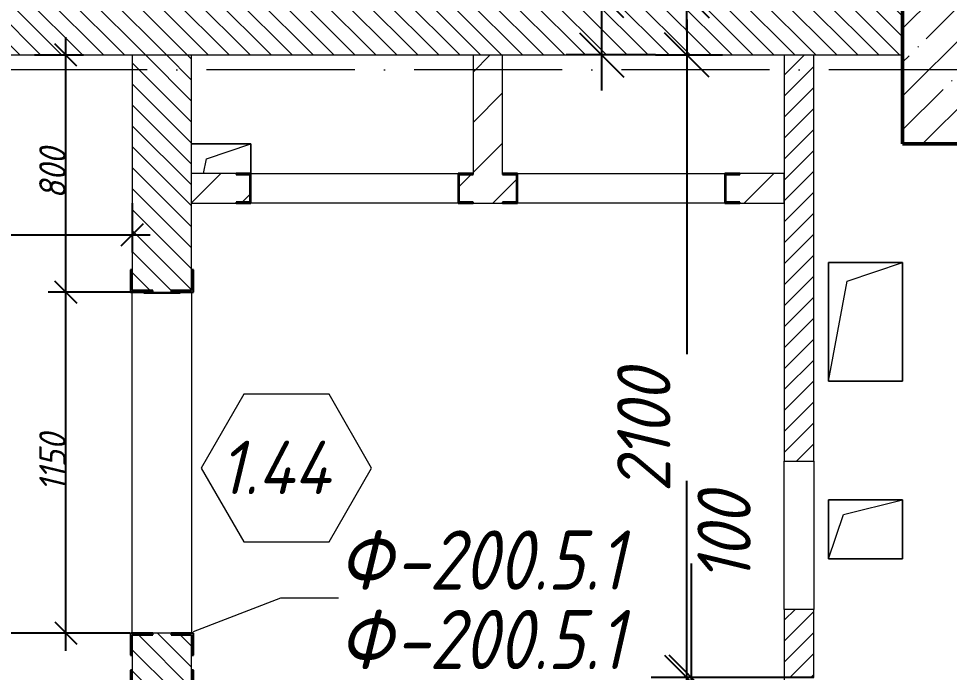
# Model space of a CAD drawing. Header units: millimetres. Extents: x -401725 to 250493, y 305116 to 802890.
# Drawn here: x -172934 to -169793, y 619265 to 621470 of the extents above; entities that cross this region are included whole.
import ezdxf

# ---------------------------------------------------------------- set-up
doc = ezdxf.new("R2010")
doc.units = ezdxf.units.MM
doc.linetypes.add('50_200_ШТРИХ_1Т_ш5_п1_п1_', pattern=[700, 500, -100, 0, -100])
for name, color, linetype, lineweight in [('A-____-____-DIMS', 7, 'Continuous', 9), ('A-DOOR-____-IDEN', 7, 'Continuous', 9), ('A-FLOR-____-OTLN', 7, 'Continuous', 9), ('A-GENM-____-IDEN', 7, 'Continuous', 9), ('A-GENM-____-MCUT', 7, 'Continuous', 25), ('A-GENM-____-OTLN', 7, 'Continuous', 9), ('A-GENM-____-OTLN-1', 7, 'Continuous', 25), ('A-WALL-FNSH-MCUT-1', 7, 'Continuous', 9), ('S-COLS-____-MCUT', 7, 'Continuous', 50), ('S-COLS-____-OTLN', 7, 'Continuous', 9), ('S-GRID-____-OTLN-1', 7, '50_200_ШТРИХ_1Т_ш5_п1_п1_', 9)]:
    doc.layers.add(name, color=color, linetype=linetype, lineweight=lineweight)
for name, color, linetype, lineweight, true_color in [('A-WALL-____-MCUT-4', 7, 'Continuous', 13, 0x000000), ('A-WALL-____-PATT-3', 9, 'Continuous', 9, 0x808080), ('A-WALL-____-PATT-4', 9, 'Continuous', 9, 0x808080), ('A-WALL-____-PATT-5', 7, 'Continuous', 9, 0x000000), ('A-WALL-FNSH-MCUT-2', 7, 'Continuous', 13, 0x000000), ('I-WALL-____-OTLN-1', 7, 'Continuous', 9, 0x000000), ('I-WALL-____-OTLN-2', 7, 'Continuous', 9, 0x000000), ('I-WALL-____-OTLN-3', 7, 'Continuous', 9, 0x000000)]:
    doc.layers.add(name, color=color, linetype=linetype, lineweight=lineweight, true_color=true_color)
doc.styles.add('ISOCPEUR_I_10', font='isocpeui.ttf', dxfattribs={"width": 0.9, "height": 180})
doc.styles.add('ISOCPEUR_I_14', font='isocpeui.ttf', dxfattribs={"width": 0.9, "height": 180})
doc.styles.add('ISOCPEUR_I_2', font='isocpeui.ttf', dxfattribs={"width": 0.85, "height": 2.3})
doc.styles.add('ISOCPEUR_I_7', font='isocpeui.ttf', dxfattribs={"width": 0.9, "height": 90})
doc.dimstyles.new('ISO-1_8_0_9К_СРЕДНИЙ_Кладочные_2', dxfattribs={"dimscale": 304.8, "dimtxt": 89.638306, "dimasz": 0.246063, "dimexe": 0.19685, "dimexo": 0, "dimgap": 0, "dimtad": 1, "dimdec": 3, "dimrnd": 0.001, "dimdsep": 46, "dimtxsty": 'ISOCPEUR_I_7', "dimblk1": 'OBLIQUE', "dimblk2": 'OBLIQUE', "dimsah": 1, "dimcen": 0.09, "dimdle": 0.19685, "dimazin": 0, "dimtfac": 1, "dimtdec": 4, "dimtix": 1, "dimtmove": 1, "dimatfit": 3, "dimfxl": 1, "dimtvp": 1, "dimtolj": 1, "dimtzin": 0, "dimarcsym": 2})
doc.dimstyles.new('ISO-1_8_0_9К_СРЕДНИЙ_Кладочные_3', dxfattribs={"dimscale": 304.8, "dimtxt": 179.276612, "dimasz": 0.492126, "dimexe": 0.393701, "dimexo": 0, "dimgap": 0, "dimtad": 1, "dimdec": 3, "dimrnd": 0.001, "dimdsep": 46, "dimtxsty": 'ISOCPEUR_I_10', "dimblk1": 'OBLIQUE', "dimblk2": 'OBLIQUE', "dimsah": 1, "dimcen": 0.09, "dimdle": 0.393701, "dimazin": 0, "dimtfac": 1, "dimtdec": 4, "dimtix": 1, "dimtmove": 0, "dimatfit": 3, "dimfxl": 1, "dimtvp": 1, "dimtolj": 1, "dimtzin": 0, "dimarcsym": 2})
doc.dimstyles.new('ISO-1_8_0_9К_СРЕДНИЙ_Кладочные_4', dxfattribs={"dimscale": 304.8, "dimtxt": 179.276612, "dimasz": 0.492126, "dimexe": 0.393701, "dimexo": 0, "dimgap": 0, "dimtad": 1, "dimdec": 3, "dimrnd": 0.001, "dimdsep": 46, "dimtxsty": 'ISOCPEUR_I_10', "dimblk1": 'OBLIQUE', "dimblk2": 'OBLIQUE', "dimsah": 1, "dimcen": 0.09, "dimdle": 0.393701, "dimazin": 0, "dimtfac": 1, "dimtdec": 4, "dimtix": 1, "dimtmove": 1, "dimatfit": 3, "dimfxl": 1, "dimtvp": 1, "dimtolj": 1, "dimtzin": 0, "dimarcsym": 2})
pattern_1 = [(135, (-175000.736, 544716.51), (-35.35534, -35.35534), [])]
pattern_2 = [(45, (-175000.74, 544716.51), (-84.85281, 84.85281), [])]

# ---------------------------------------------------------------- blocks, each defined once
blk = doc.blocks.new('BSC_Колонна _Прямоугольная - 500х500-V40-АР1_Кладочный план 1 этажа в осях 1-64_Ю-ЯЯ')
at = {"layer": 'S-COLS-____-OTLN'}
h = blk.add_hatch(dxfattribs=at)
h.set_pattern_fill('FP_39', color=256, style=0, pattern_type=2)
h.set_pattern_definition([(45, (-5300, -76581.04), (-114.04925, 114.04925), []), (45, (-5185.95, -76581.04), (-114.04925, 114.04925), [201.613, -40.323, 3.353, -36.97])])
h.paths.add_polyline_path([(-250, -250), (250, -250), (250, 250), (-250, 250), (-250, 17.7)], flags=0)
at = {"layer": 'S-COLS-____-MCUT'}
for p, q in [((250, 250), (-250, 250)), ((-250, 250), (-250, -250)), ((250, -250), (250, 250)), ((-250, -250), (250, -250))]:
    blk.add_line(p, q, dxfattribs=at)
blk = doc.blocks.new('Фахверк_СКБ_Уголок - 200_4010_1-27904896-АР1_Кладочный план 1 этажа в осях 1-64_Ю-ЯЯ')
at = {"layer": 'A-GENM-____-MCUT'}
for p, q in [((200, 156), (125, 156)), ((125, 156), (125, 81)), ((131, 81), (131, 150)), ((131, 150), (200, 150)), ((200, 150), (200, 156)), ((125, 81), (131, 81)), ((131, 19), (125, 19)), ((125, 19), (125, -56)), ((131, -50), (131, 19)), ((125, -56), (200, -56)), ((200, -50), (131, -50)), ((200, -56), (200, -50))]:
    blk.add_line(p, q, dxfattribs=at)
blk = doc.blocks.new('154_Стойка_СКБ_Уголок - СМ-2230_200-28216496-АР1_Кладочный план 1 этажа в осях 1-64_Ю-ЯЯ')
at = {"layer": 'A-GENM-____-MCUT'}
for p, q in [((125, 156), (125, 81)), ((200, 156), (125, 156)), ((131, 81), (131, 150)), ((131, 150), (200, 150)), ((200, 150), (200, 156)), ((125, 81), (131, 81)), ((131, 19), (125, 19)), ((125, 19), (125, -56)), ((131, -50), (131, 19)), ((125, -56), (200, -56)), ((200, -50), (131, -50)), ((200, -56), (200, -50))]:
    blk.add_line(p, q, dxfattribs=at)
blk = doc.blocks.new('Стойка_Влож_Полоса боковая - Полоса-28213942-АР1_Кладочный план 1 этажа в осях 1-64_Ю-ЯЯ')
at = {"layer": 'A-GENM-____-OTLN'}
for p, q in [((-5, 60), (0, 60)), ((-5, -60), (-5, 60)), ((0, 31), (0, -31)), ((0, -60), (-5, -60))]:
    blk.add_line(p, q, dxfattribs=at)
blk = doc.blocks.new('AR_Отверстие прямоугольное _в плите_ - AR_Отверстие прямоугольное _в плите_-V188-АР1_Кладочный план 1 этажа в осях 1-64_Ю-ЯЯ')
at = {"layer": 'A-GENM-____-OTLN'}
for p, q in [((125, 100), (-125, 100)), ((-125, 100), (-125, -100)), ((-75, 50), (125, 100)), ((125, -100), (125, 100)), ((-125, -100), (-75, 50)), ((-125, -100), (125, -100))]:
    blk.add_line(p, q, dxfattribs=at)
blk = doc.blocks.new('AR_Отверстие прямоугольное _в плите_ - AR_Отверстие прямоугольное _в плите_-V198-АР1_Кладочный план 1 этажа в осях 1-64_Ю-ЯЯ')
at = {"layer": 'A-GENM-____-OTLN'}
for p, q in [((125, 200), (-125, 200)), ((-125, 200), (-125, -200)), ((-62.5, 137.5), (125, 200)), ((125, -200), (125, 200)), ((-125, -200), (-62.5, 137.5)), ((-125, -200), (125, -200))]:
    blk.add_line(p, q, dxfattribs=at)
blk = doc.blocks.new('AR_Отверстие прямоугольное _в плите_ - AR_Отверстие прямоугольное _в плите_-30512088-АР1_Кладочный план 1 этажа в осях 1-64_Ю-ЯЯ')
at = {"layer": 'A-GENM-____-OTLN'}
for p, q in [((100, 150), (-100, 150)), ((-50, 100), (100, 150)), ((100, 50), (100, 150)), ((-60, 50), (-50, 100))]:
    blk.add_line(p, q, dxfattribs=at)
blk = doc.blocks.new('154_Фахверк_СКБ_Швеллер - Тип_100_4010_1-36655149-АР1_Кладочный план 1 этажа в осях 1-64_Ю-ЯЯ')
at = {"layer": 'A-GENM-____-MCUT'}
for p, q in [((175, 50), (125, 50)), ((125, 50), (125, -50)), ((128, 47), (175, 47)), ((128, -47), (128, 47)), ((175, 47), (175, 50)), ((125, -50), (175, -50)), ((175, -47), (128, -47)), ((175, -50), (175, -47))]:
    blk.add_line(p, q, dxfattribs=at)
blk = doc.blocks.new('Марка проема - марка проема-27336095-АР1_Кладочный план 1 этажа в осях 1-64_Ю-ЯЯ')
at = {"layer": 'A-DOOR-____-IDEN'}
for p, q in [((-1.439, 0.159), (-2.877, -2.333)), ((1.439, 0.159), (-1.439, 0.159)), ((2.877, -2.333), (1.439, 0.159)), ((-2.877, -2.333), (-1.439, -4.825)), ((1.439, -4.825), (2.877, -2.333)), ((-1.439, -4.825), (1.439, -4.825))]:
    blk.add_line(p, q, dxfattribs=at)
blk = doc.blocks.new('_Oblique')
at = {"color": 0, "linetype": 'ByBlock', "lineweight": -2}
blk.add_line((-0.5, -0.5), (0.5, 0.5), dxfattribs=at)
blk = doc.blocks.new('*D12125')
at = {"layer": 'A-____-____-DIMS', "color": 0, "lineweight": -2, "transparency": 16777216}
for p, q in [((-173354.7, 619397.6), (-173354.7, 619705.2)), ((-172558.7, 619397.6), (-173474.7, 619397.6)), ((-173354.7, 619077.6), (-173354.7, 619397.6)), ((-172407, 619197.6), (-173474.7, 619197.6))]:
    blk.add_line(p, q, dxfattribs=at)
at = {"layer": 'Defpoints', "color": 0, "transparency": 16777216}
for p in [(-173354.7, 619397.6), (-172558.7, 619397.6), (-172407, 619197.6)]:
    blk.add_point(p, dxfattribs=at)
at = {"layer": 'A-____-____-DIMS', "color": 0, "lineweight": -2, "transparency": 16777216, "xscale": 150, "yscale": 150, "zscale": 150}
for p, rotation in [((-173354.7, 619397.6), 90), ((-173354.7, 619197.6), 270)]:
    blk.add_blockref('_Oblique', p, dxfattribs=dict(at, rotation=rotation))
at = {"layer": 'A-____-____-DIMS', "color": 0, "transparency": 16777216, "insert": (-173302.6, 619620.4), "char_height": 180, "width": 409.578, "attachment_point": 1, "rotation": 90, "line_spacing_factor": 1.149209, "style": 'ISOCPEUR_I_10'}
blk.add_mtext('\\A1;200', dxfattribs=at)
blk = doc.blocks.new('*D12126')
at = {"layer": 'A-____-____-DIMS', "color": 0, "lineweight": -2, "transparency": 16777216}
for p, q in [((-172774.9, 619337.6), (-172774.9, 620607.6)), ((-172550.7, 620547.6), (-172834.9, 620547.6)), ((-172558.7, 619397.6), (-172834.9, 619397.6))]:
    blk.add_line(p, q, dxfattribs=at)
at = {"layer": 'Defpoints', "color": 0, "transparency": 16777216}
for p in [(-172774.9, 620547.6), (-172550.7, 620547.6), (-172558.7, 619397.6)]:
    blk.add_point(p, dxfattribs=at)
at = {"layer": 'A-____-____-DIMS', "color": 0, "lineweight": -2, "transparency": 16777216, "xscale": 75, "yscale": 75, "zscale": 75}
for p, rotation in [((-172774.9, 620547.6), 90), ((-172774.9, 619397.6), 270)]:
    blk.add_blockref('_Oblique', p, dxfattribs=dict(at, rotation=rotation))
at = {"layer": 'A-____-____-DIMS', "color": 0, "transparency": 16777216, "insert": (-172819.9, 619972.6), "char_height": 90, "width": 463.361, "attachment_point": 5, "rotation": 90, "style": 'ISOCPEUR_I_7'}
blk.add_mtext('\\A1;1150', dxfattribs=at)
blk = doc.blocks.new('*D12127')
at = {"layer": 'A-____-____-DIMS', "color": 0, "lineweight": -2, "transparency": 16777216}
for p, q in [((-172774.9, 620487.6), (-172774.9, 621407.6)), ((-172880.9, 621347.6), (-172714.9, 621347.6)), ((-172550.7, 620547.6), (-172834.9, 620547.6))]:
    blk.add_line(p, q, dxfattribs=at)
at = {"layer": 'Defpoints', "color": 0, "transparency": 16777216}
for p in [(-172880.9, 621347.6), (-172774.9, 621347.6), (-172550.7, 620547.6)]:
    blk.add_point(p, dxfattribs=at)
at = {"layer": 'A-____-____-DIMS', "color": 0, "lineweight": -2, "transparency": 16777216, "xscale": 75, "yscale": 75, "zscale": 75}
for p, rotation in [((-172774.9, 621347.6), 90), ((-172774.9, 620547.6), 270)]:
    blk.add_blockref('_Oblique', p, dxfattribs=dict(at, rotation=rotation))
at = {"layer": 'A-____-____-DIMS', "color": 0, "transparency": 16777216, "insert": (-172819.9, 620947.6), "char_height": 90, "width": 409.578, "attachment_point": 5, "rotation": 90, "style": 'ISOCPEUR_I_7'}
blk.add_mtext('\\A1;800', dxfattribs=at)
blk = doc.blocks.new('*D12131')
at = {"layer": 'A-____-____-DIMS', "color": 0, "lineweight": -2, "transparency": 16777216}
for p, q in [((-170663.8, 619247.6), (-170663.8, 619632)), ((-170250.7, 619247.6), (-170783.8, 619247.6)), ((-170663.8, 619027.6), (-170663.8, 619247.6)), ((-170350.7, 619147.6), (-170783.8, 619147.6))]:
    blk.add_line(p, q, dxfattribs=at)
at = {"layer": 'Defpoints', "color": 0, "transparency": 16777216}
for p in [(-170663.8, 619247.6), (-170250.7, 619247.6), (-170350.7, 619147.6)]:
    blk.add_point(p, dxfattribs=at)
at = {"layer": 'A-____-____-DIMS', "color": 0, "lineweight": -2, "transparency": 16777216, "xscale": 150, "yscale": 150, "zscale": 150}
for p, rotation in [((-170663.8, 619247.6), 90), ((-170663.8, 619147.6), 270)]:
    blk.add_blockref('_Oblique', p, dxfattribs=dict(at, rotation=rotation))
at = {"layer": 'A-____-____-DIMS', "color": 0, "transparency": 16777216, "insert": (-170643.5, 619567.9), "char_height": 180, "width": 368.207, "attachment_point": 1, "rotation": 90, "line_spacing_factor": 1.149209, "style": 'ISOCPEUR_I_10'}
blk.add_mtext('\\A1;100', dxfattribs=at)
blk = doc.blocks.new('*D12132')
at = {"layer": 'A-____-____-DIMS', "color": 0, "lineweight": -2, "transparency": 16777216}
for p, q in [((-170679.2, 621467.6), (-170679.2, 620338.8)), ((-170785.3, 621347.6), (-170559.2, 621347.6)), ((-170679.2, 619127.6), (-170679.2, 619910.9)), ((-170250.7, 619247.6), (-170799.2, 619247.6))]:
    blk.add_line(p, q, dxfattribs=at)
at = {"layer": 'Defpoints', "color": 0, "transparency": 16777216}
for p in [(-170785.3, 621347.6), (-170679.2, 621347.6), (-170250.7, 619247.6)]:
    blk.add_point(p, dxfattribs=at)
at = {"layer": 'A-____-____-DIMS', "color": 0, "lineweight": -2, "transparency": 16777216, "xscale": 150, "yscale": 150, "zscale": 150}
for p, rotation in [((-170679.2, 621347.6), 90), ((-170679.2, 619247.6), 270)]:
    blk.add_blockref('_Oblique', p, dxfattribs=dict(at, rotation=rotation))
at = {"layer": 'A-____-____-DIMS', "color": 0, "transparency": 16777216, "insert": (-170914.4, 619872.5), "char_height": 180, "width": 504.733, "attachment_point": 1, "rotation": 90, "line_spacing_factor": 1.149209, "style": 'ISOCPEUR_I_10'}
blk.add_mtext('\\A1;2100', dxfattribs=at)
blk = doc.blocks.new('*D12133')
at = {"layer": 'A-____-____-DIMS', "color": 0, "lineweight": -2, "transparency": 16777216}
for p, q in [((-170966.5, 621547.6), (-170966.5, 621926.3)), ((-170785.3, 621547.6), (-171086.5, 621547.6)), ((-170966.5, 621227.6), (-170966.5, 621547.6)), ((-170785.3, 621347.6), (-171086.5, 621347.6))]:
    blk.add_line(p, q, dxfattribs=at)
at = {"layer": 'Defpoints', "color": 0, "transparency": 16777216}
for p in [(-170966.5, 621547.6), (-170785.3, 621547.6), (-170785.3, 621347.6)]:
    blk.add_point(p, dxfattribs=at)
at = {"layer": 'A-____-____-DIMS', "color": 0, "lineweight": -2, "transparency": 16777216, "xscale": 150, "yscale": 150, "zscale": 150}
for p, rotation in [((-170966.5, 621547.6), 90), ((-170966.5, 621347.6), 270)]:
    blk.add_blockref('_Oblique', p, dxfattribs=dict(at, rotation=rotation))
at = {"layer": 'A-____-____-DIMS', "color": 0, "transparency": 16777216, "insert": (-170914.4, 621841.5), "char_height": 180, "width": 409.578, "attachment_point": 1, "rotation": 90, "line_spacing_factor": 1.149209, "style": 'ISOCPEUR_I_10'}
blk.add_mtext('\\A1;200', dxfattribs=at)
blk = doc.blocks.new('*D12134')
at = {"layer": 'A-____-____-DIMS', "color": 0, "lineweight": -2, "transparency": 16777216}
for p, q in [((-170679.2, 623267.6), (-170679.2, 622737.8)), ((-170550.7, 623147.6), (-170799.2, 623147.6)), ((-170679.2, 621427.6), (-170679.2, 622339.8)), ((-170785.3, 621547.6), (-170559.2, 621547.6))]:
    blk.add_line(p, q, dxfattribs=at)
at = {"layer": 'Defpoints', "color": 0, "transparency": 16777216}
for p in [(-170679.2, 623147.6), (-170550.7, 623147.6), (-170785.3, 621547.6)]:
    blk.add_point(p, dxfattribs=at)
at = {"layer": 'A-____-____-DIMS', "color": 0, "lineweight": -2, "transparency": 16777216, "xscale": 150, "yscale": 150, "zscale": 150}
for p, rotation in [((-170679.2, 623147.6), 90), ((-170679.2, 621547.6), 270)]:
    blk.add_blockref('_Oblique', p, dxfattribs=dict(at, rotation=rotation))
at = {"layer": 'A-____-____-DIMS', "color": 0, "transparency": 16777216, "insert": (-170914.4, 622286.4), "char_height": 180, "width": 504.733, "attachment_point": 1, "rotation": 90, "line_spacing_factor": 1.149209, "style": 'ISOCPEUR_I_10'}
blk.add_mtext('\\A1;1600', dxfattribs=at)
blk = doc.blocks.new('*D12159')
at = {"layer": 'A-____-____-DIMS', "color": 0, "lineweight": -2, "transparency": 16777216}
for p, q in [((-176950.7, 621047.6), (-176950.7, 620681.2)), ((-172550.7, 620847.3), (-172550.7, 620681.2)), ((-177010.7, 620741.2), (-172490.7, 620741.2))]:
    blk.add_line(p, q, dxfattribs=at)
at = {"layer": 'Defpoints', "color": 0, "transparency": 16777216}
for p in [(-176950.7, 621047.6), (-172550.7, 620847.3), (-172550.7, 620741.2)]:
    blk.add_point(p, dxfattribs=at)
at = {"layer": 'A-____-____-DIMS', "color": 0, "lineweight": -2, "transparency": 16777216, "xscale": 75, "yscale": 75, "zscale": 75, "rotation": 180}
blk.add_blockref('_Oblique', (-176950.7, 620741.2), dxfattribs=at)
at = {"layer": 'A-____-____-DIMS', "color": 0, "lineweight": -2, "transparency": 16777216, "xscale": 75, "yscale": 75, "zscale": 75}
blk.add_blockref('_Oblique', (-172550.7, 620741.2), dxfattribs=at)
at = {"layer": 'A-____-____-DIMS', "color": 0, "transparency": 16777216, "insert": (-174750.7, 620786.2), "char_height": 90, "width": 579.201, "attachment_point": 5, "style": 'ISOCPEUR_I_7'}
blk.add_mtext('\\A1;4400', dxfattribs=at)

msp = doc.modelspace()

# ---------------------------------------------------------------- hatches: boundary and pattern name
at = {"layer": 'A-WALL-____-PATT-3'}
h = msp.add_hatch(dxfattribs=at)
h.set_pattern_fill('FP_6', color=256, style=0, pattern_type=2)
h.set_pattern_definition(pattern_1)
h.paths.add_polyline_path([(-169950.7357, 621347.5526), (-169950.7357, 621547.5526), (-176950.7357, 621547.5526), (-176950.7357, 621347.5526), (-171480.3503, 621347.5526)], flags=0)
h = msp.add_hatch(dxfattribs=at)
h.set_pattern_fill('FP_6', color=256, style=0, pattern_type=2)
h.set_pattern_definition(pattern_1)
h.paths.add_polyline_path([(-172350.7357, 617747.5526), (-172350.7357, 618191.5526), (-172419.7357, 618191.5526), (-172419.7357, 618197.5526), (-172481.7357, 618197.5526), (-172481.7357, 618191.5526), (-172550.7357, 618191.5526), (-172550.7357, 617747.5526)], flags=0)
h.paths.add_polyline_path([(-172419.7357, 619197.5526), (-172419.7357, 619203.5526), (-172350.7357, 619203.5526), (-172350.7357, 619391.5526), (-172419.7357, 619391.5526), (-172419.7357, 619397.5526), (-172481.7357, 619397.5526), (-172481.7357, 619391.5526), (-172550.7357, 619391.5526), (-172550.7357, 619203.5526), (-172481.7357, 619203.5526), (-172481.7357, 619197.5526)], flags=0)
h.paths.add_polyline_path([(-172419.7357, 620547.5526), (-172419.7357, 620553.5526), (-172350.7357, 620553.5526), (-172350.7357, 621347.5526), (-172550.7357, 621347.5526), (-172550.7357, 620553.5526), (-172481.7357, 620553.5526), (-172481.7357, 620547.5526)], flags=0)
at = {"layer": 'A-WALL-____-PATT-4'}
h = msp.add_hatch(dxfattribs=at)
h.set_pattern_fill('FP_5', color=256, style=0, pattern_type=2)
h.set_pattern_definition([(45, (-175000.736, 544716.51), (-35.35534, 35.35534), [])])
h.paths.add_polyline_path([(-170250.7357, 619247.5526), (-170250.7357, 619477.5526), (-170350.7357, 619477.5526), (-170350.7357, 619247.5526)], flags=0)
h.paths.add_polyline_path([(-170250.7357, 619977.5526), (-170250.7357, 621347.5526), (-170350.7357, 621347.5526), (-170350.7357, 619977.5526)], flags=0)
at = {"layer": 'A-WALL-____-PATT-5'}
h = msp.add_hatch(dxfattribs=at)
h.set_pattern_fill('FP_4', color=256, style=0, pattern_type=2)
h.set_pattern_definition(pattern_2)
h.paths.add_polyline_path([(-171400.7357, 620947.5526), (-171300.7357, 620947.5526), (-171300.7357, 621347.5526), (-171400.7357, 621347.5526), (-171400.7357, 621315.2906)], flags=0)
h = msp.add_hatch(dxfattribs=at)
h.set_pattern_fill('FP_4', color=256, style=0, pattern_type=2)
h.set_pattern_definition(pattern_2)
h.paths.add_polyline_path([(-171400.7357, 620847.5526), (-171300.7357, 620847.5526), (-171300.7357, 620850.5526), (-171253.7357, 620850.5526), (-171253.7357, 620944.5526), (-171300.7357, 620944.5526), (-171300.7357, 620947.5526), (-171400.7357, 620947.5526), (-171400.7357, 620944.5526), (-171447.7357, 620944.5526), (-171447.7357, 620850.5526), (-171400.7357, 620850.5526)], flags=0)
h.paths.add_polyline_path([(-172350.7357, 620847.5526), (-172200.7357, 620847.5526), (-172200.7357, 620850.5526), (-172153.7357, 620850.5526), (-172153.7357, 620944.5526), (-172200.7357, 620944.5526), (-172200.7357, 620947.5526), (-172350.7357, 620947.5526), (-172350.7357, 620850.5526)], flags=0)
h.paths.add_polyline_path([(-170350.7357, 620847.5526), (-170350.7357, 620947.5526), (-170500.7357, 620947.5526), (-170500.7357, 620944.5526), (-170547.7357, 620944.5526), (-170547.7357, 620850.5526), (-170500.7357, 620850.5526), (-170500.7357, 620847.5526)], flags=0)

# ---------------------------------------------------------------- linework, layer by layer
at = {"layer": 'A-FLOR-____-OTLN'}
for p, q in [((-172350.7357, 621047.5526), (-172150.7357, 621047.5526)), ((-172150.7357, 621047.5526), (-172150.7357, 620947.5526)), ((-170200.7357, 620647.5526), (-169950.7357, 620647.5526)), ((-170200.7357, 620247.5526), (-170200.7357, 620647.5526)), ((-169950.7357, 620647.5526), (-169950.7357, 620247.5526)), ((-169950.7357, 620247.5526), (-170200.7357, 620247.5526)), ((-170200.7357, 619847.5526), (-169950.7357, 619847.5526)), ((-170200.7357, 619647.5526), (-170200.7357, 619847.5526)), ((-169950.7357, 619847.5526), (-169950.7357, 619647.5526)), ((-169950.7357, 619647.5526), (-170200.7357, 619647.5526))]:
    msp.add_line(p, q, dxfattribs=at)
at = {"layer": 'A-GENM-____-IDEN'}
for p, q in [((-172344.7357, 619402.5526), (-172048.9918, 619516.7374)), ((-172048.9918, 619516.7374), (-171854.919, 619516.7374))]:
    msp.add_line(p, q, dxfattribs=at)
at = {"layer": 'A-WALL-____-MCUT-4'}
for p, q in [((-176950.7357, 621347.5526), (-169950.7357, 621347.5526)), ((-172550.7357, 621347.5526), (-172550.7357, 620622.5526)), ((-172350.7357, 620622.5526), (-172350.7357, 621347.5526)), ((-172419.7357, 619397.5526), (-172481.7357, 619397.5526)), ((-172550.7357, 619322.5526), (-172550.7357, 619272.5526)), ((-172350.7357, 619272.5526), (-172350.7357, 619322.5526))]:
    msp.add_line(p, q, dxfattribs=at)
at = {"layer": 'A-WALL-FNSH-MCUT-1'}
for p, q in [((-170350.7357, 621347.5526), (-170350.7357, 619977.5526)), ((-170250.7357, 619977.5526), (-170250.7357, 621347.5526)), ((-170350.7357, 619977.5526), (-170250.7357, 619977.5526)), ((-170250.7357, 619477.5526), (-170350.7357, 619477.5526)), ((-170250.7357, 619247.5526), (-170250.7357, 619477.5526))]:
    msp.add_line(p, q, dxfattribs=at)
at = {"layer": 'A-WALL-FNSH-MCUT-2'}
for p, q in [((-171400.7357, 621347.5526), (-171400.7357, 620947.5526)), ((-171300.7357, 620947.5526), (-171300.7357, 621347.5526)), ((-172200.7357, 620947.5526), (-172350.7357, 620947.5526)), ((-170350.7357, 620947.5526), (-170500.7357, 620947.5526)), ((-170350.7357, 620847.5526), (-170350.7357, 620947.5526)), ((-172350.7357, 620847.5526), (-172200.7357, 620847.5526)), ((-171400.7357, 620847.5526), (-171300.7357, 620847.5526)), ((-170500.7357, 620847.5526), (-170350.7357, 620847.5526)), ((-170350.7357, 619477.5526), (-170350.7357, 618747.5526))]:
    msp.add_line(p, q, dxfattribs=at)
at = {"layer": 'I-WALL-____-OTLN-1'}
for p, q in [((-172550.7357, 619397.5526), (-172550.7357, 620547.5526)), ((-172350.7357, 620547.5526), (-172350.7357, 619397.5526))]:
    msp.add_line(p, q, dxfattribs=at)
at = {"layer": 'I-WALL-____-OTLN-2'}
for p, q in [((-170350.7357, 619477.5526), (-170350.7357, 619977.5526)), ((-170250.7357, 619977.5526), (-170250.7357, 619477.5526))]:
    msp.add_line(p, q, dxfattribs=at)
at = {"layer": 'I-WALL-____-OTLN-3'}
for p, q in [((-172150.7357, 620947.5526), (-171450.7357, 620947.5526)), ((-171250.7357, 620947.5526), (-170550.7357, 620947.5526)), ((-171450.7357, 620847.5526), (-172150.7357, 620847.5526)), ((-170550.7357, 620847.5526), (-171250.7357, 620847.5526))]:
    msp.add_line(p, q, dxfattribs=at)
at = {"layer": 'S-GRID-____-OTLN-1'}
msp.add_line((-142395.7357, 621297.5526), (-179669.5059, 621297.5526), dxfattribs=at)

# ---------------------------------------------------------------- block references
at = {"layer": 'A-DOOR-____-IDEN', "xscale": 99.99999999999993, "yscale": 99.99999999999993, "zscale": 99.99999999999993}
msp.add_blockref('Марка проема - марка проема-27336095-АР1_Кладочный план 1 этажа в осях 1-64_Ю-ЯЯ', (-172030.7357, 620187.5526), dxfattribs=at)
at = {"layer": 'A-GENM-____-OTLN'}
for name, p in [('AR_Отверстие прямоугольное _в плите_ - AR_Отверстие прямоугольное _в плите_-30512088-АР1_Кладочный план 1 этажа в осях 1-64_Ю-ЯЯ', (-172250.7357, 620897.5526)), ('AR_Отверстие прямоугольное _в плите_ - AR_Отверстие прямоугольное _в плите_-V198-АР1_Кладочный план 1 этажа в осях 1-64_Ю-ЯЯ', (-170075.7357, 620447.5526)), ('AR_Отверстие прямоугольное _в плите_ - AR_Отверстие прямоугольное _в плите_-V188-АР1_Кладочный план 1 этажа в осях 1-64_Ю-ЯЯ', (-170075.7357, 619747.5526))]:
    msp.add_blockref(name, p, dxfattribs=at)
at = {"layer": 'A-GENM-____-OTLN', "rotation": 89.99999999999991}
msp.add_blockref('Стойка_Влож_Полоса боковая - Полоса-28213942-АР1_Кладочный план 1 этажа в осях 1-64_Ю-ЯЯ', (-172450.7357, 620547.5526), dxfattribs=at)
at = {"layer": 'A-GENM-____-OTLN-1'}
for name, p, rotation in [('154_Фахверк_СКБ_Швеллер - Тип_100_4010_1-36655149-АР1_Кладочный план 1 этажа в осях 1-64_Ю-ЯЯ', (-172025.7357, 620897.5526), 180), ('154_Фахверк_СКБ_Швеллер - Тип_100_4010_1-36655149-АР1_Кладочный план 1 этажа в осях 1-64_Ю-ЯЯ', (-171125.7357, 620897.5526), 180), ('154_Стойка_СКБ_Уголок - СМ-2230_200-28216496-АР1_Кладочный план 1 этажа в осях 1-64_Ю-ЯЯ', (-172400.7357, 620422.5526), 89.99999999999991), ('Фахверк_СКБ_Уголок - 200_4010_1-27904896-АР1_Кладочный план 1 этажа в осях 1-64_Ю-ЯЯ', (-172500.7357, 619522.5526), 269.9999999999999), ('Фахверк_СКБ_Уголок - 200_4010_1-27904896-АР1_Кладочный план 1 этажа в осях 1-64_Ю-ЯЯ', (-172400.7357, 619072.5526), 89.99999999999991)]:
    msp.add_blockref(name, p, dxfattribs=dict(at, rotation=rotation))
for p in [(-171575.7357, 620897.5526), (-170675.7357, 620897.5526)]:
    msp.add_blockref('154_Фахверк_СКБ_Швеллер - Тип_100_4010_1-36655149-АР1_Кладочный план 1 этажа в осях 1-64_Ю-ЯЯ', p, dxfattribs=at)
at = {"layer": 'S-COLS-____-OTLN'}
msp.add_blockref('BSC_Колонна _Прямоугольная - 500х500-V40-АР1_Кладочный план 1 этажа в осях 1-64_Ю-ЯЯ', (-169700.7357, 621297.5526), dxfattribs=at)

# ---------------------------------------------------------------- texts
at = {"layer": 'A-DOOR-____-IDEN', "insert": (-172255.9248, 620046.3721), "char_height": 180, "width": 497.847937, "attachment_point": 1, "style": 'ISOCPEUR_I_14'}
msp.add_mtext('1.44', dxfattribs=at)
at = {"layer": 'A-GENM-____-IDEN', "char_height": 200, "attachment_point": 1, "style": 'ISOCPEUR_I_2'}
for s, insert, width in [('\\fISOCPEUR|b0|i1|c204|p34|;\\W.9;Ф', (-171854.919, 619743.8536), 230.886), ('-200.5.1', (-171664.419, 619743.8536), 1053.417375), ('\\fISOCPEUR|b0|i1|c204|p34|;\\W.9;Ф', (-171854.919, 619475.9138), 230.886), ('-200.5.1', (-171664.419, 619475.9138), 1053.417375)]:
    msp.add_mtext(s, dxfattribs=dict(at, insert=insert, width=width))

# ---------------------------------------------------------------- dimensions: what is measured, and where the dimension line sits
at = {"layer": 'A-____-____-DIMS'}
for base, p1, p2, dimstyle, override, picture, middle in [((-170679.2465, 623147.5526), (-170785.3125, 621547.5526), (-170550.7357, 623147.5526), 'ISO-1_8_0_9К_СРЕДНИЙ_Кладочные_4', {"dimpost": '<>', "dimfxl": 1617.104284}, '*D12134', (-170794.4085, 622538.7691)), ((-170966.4721, 621547.5526), (-170785.3125, 621347.5526), (-170785.3125, 621547.5526), 'ISO-1_8_0_9К_СРЕДНИЙ_Кладочные_3', {"dimpost": '<>', "dimfxl": 200}, '*D12133', (-170794.4085, 621926.305)), ((-170679.2465, 621347.5526), (-170250.7357, 619247.5526), (-170785.3125, 621347.5526), 'ISO-1_8_0_9К_СРЕДНИЙ_Кладочные_4', {"dimpost": '<>', "dimfxl": 2166.973081}, '*D12132', (-170794.4085, 620124.8716)), ((-173354.6846, 619397.5526), (-172407.017, 619197.5526), (-172558.7357, 619397.5526), 'ISO-1_8_0_9К_СРЕДНИЙ_Кладочные_3', {"dimpost": '<>', "dimfxl": 251.034986}, '*D12125', (-173182.621, 619705.1716)), ((-170663.7794, 619247.5526), (-170350.7357, 619147.5526), (-170250.7357, 619247.5526), 'ISO-1_8_0_9К_СРЕДНИЙ_Кладочные_3', {"dimpost": '<>', "dimfxl": 141.421356}, '*D12131', (-170523.5021, 619631.9849))]:
    dim = msp.add_linear_dim(base=base, p1=p1, p2=p2, angle=90, dimstyle=dimstyle, override=override, dxfattribs=at)
    dim.commit()
    dim.dimension.update_dxf_attribs({"geometry": picture, "text_midpoint": middle, "dimtype": 160, "text_rotation": 90})
for base, p1, p2, override, picture, middle in [((-172774.8748, 621347.5526), (-172550.7357, 620547.5526), (-172880.9408, 621347.5526), {"dimpost": '<>', "dimfxl": 865.468311}, '*D12127', (-172819.8748, 620947.5526)), ((-172774.8748, 620547.5526), (-172558.7357, 619397.5526), (-172550.7357, 620547.5526), {"dimpost": '<>', "dimfxl": 1150.027826}, '*D12126', (-172819.8748, 619972.5526))]:
    dim = msp.add_linear_dim(base=base, p1=p1, p2=p2, angle=90, dimstyle='ISO-1_8_0_9К_СРЕДНИЙ_Кладочные_2', override=override, dxfattribs=at)
    dim.commit()
    dim.dimension.update_dxf_attribs({"geometry": picture, "text_midpoint": middle})
dim = msp.add_linear_dim(base=(-172550.7357, 620741.2228), p1=(-176950.7357, 621047.5526), p2=(-172550.7357, 620847.2888), dimstyle='ISO-1_8_0_9К_СРЕДНИЙ_Кладочные_2', override={"dimpost": '<>', "dimfxl": 4404.555095}, dxfattribs=at)
dim.commit()
dim.dimension.update_dxf_attribs({"geometry": '*D12159', "text_midpoint": (-174750.7357, 620786.2228)})

doc.saveas('drawing.dxf')
